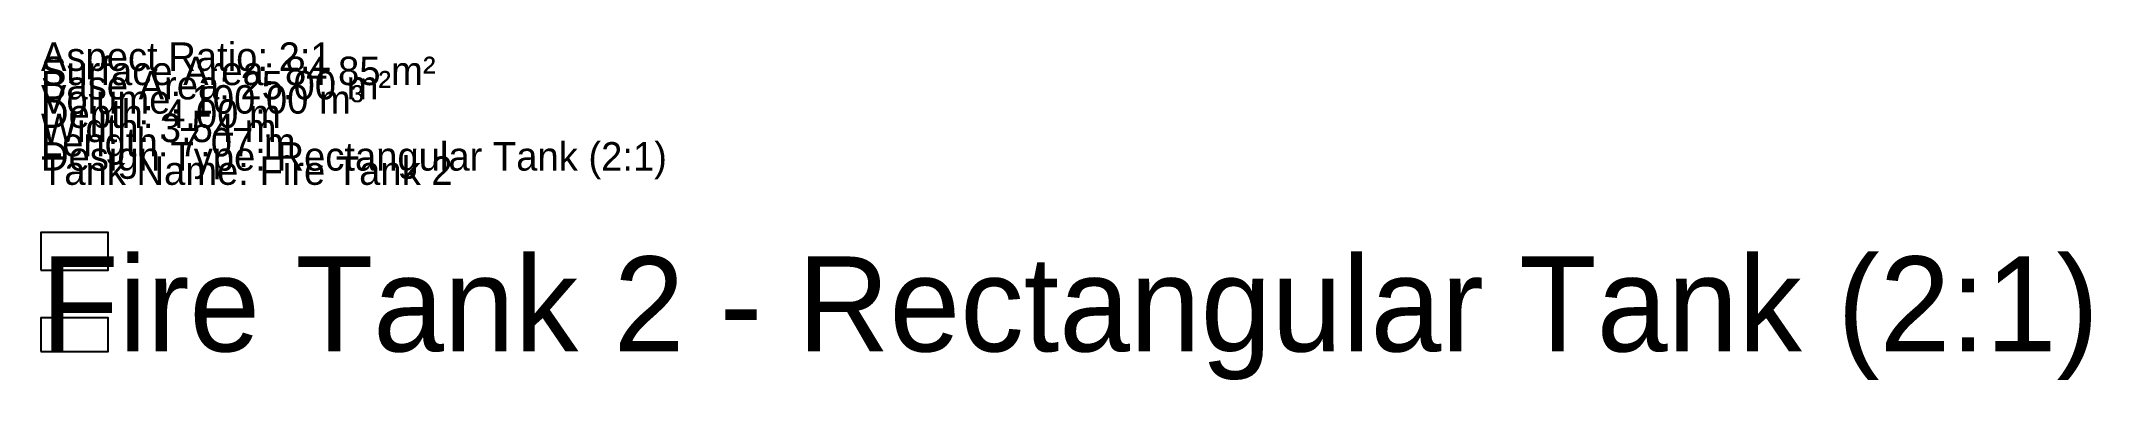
# Model space of a CAD drawing. Header units: metres. Extents: x 0 to 215, y -3 to 33.
import ezdxf

# ---------------------------------------------------------------- set-up
doc = ezdxf.new("R2010")
doc.units = ezdxf.units.M

msp = doc.modelspace()

# ---------------------------------------------------------------- linework, layer by layer
at = {"color": 2}
msp.add_lwpolyline([(0, 8.54), (7.07, 8.54), (7.07, 12.54), (0, 12.54), (0, 8.54)], dxfattribs=at)
at = {"color": 1}
msp.add_lwpolyline([(0, 0), (7.07, 0), (7.07, 3.54), (0, 3.54), (0, 0)], dxfattribs=at)

# ---------------------------------------------------------------- texts
for s, height, p in [('Aspect Ratio: 2:1', 3, (0, 29.54)), ('Surface Area: 84.85 m²', 3, (0, 28.04)), ('Volume: 100.00 m³', 3, (0, 25.04)), ('Base Area: 25.00 m²', 3, (0, 26.54)), ('Depth: 4.00 m', 3, (0, 23.54)), ('Width: 3.54 m', 3, (0, 22.04)), ('Length: 7.07 m', 3, (0, 20.54)), ('Design Type: Rectangular Tank (2:1)', 3, (0, 19.04)), ('Tank Name: Fire Tank 2', 3, (0, 17.54)), ('Fire Tank 2 - Rectangular Tank (2:1)', 10, (0, 0))]:
    msp.add_text(s, height=height).set_placement(p)

doc.saveas('drawing.dxf')
